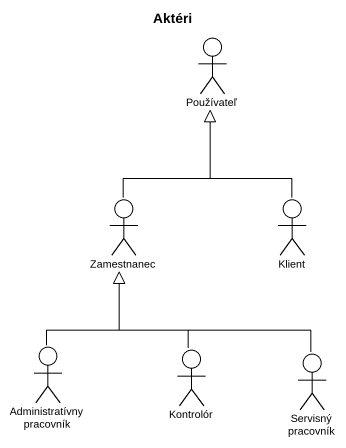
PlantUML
@startuml
title Aktéri
actor Používateľ
actor Zamestnanec
actor Klient
actor "Administratívny pracovník" as Administratívny_pracovník
actor Kontrolór
actor "Servisný pracovník" as Servisný_pracovník
Zamestnanec -up-|> Používateľ
Klient -up-|> Používateľ
Administratívny_pracovník -up-|> Zamestnanec
Kontrolór -up-|> Zamestnanec
Servisný_pracovník -up-|> Zamestnanec
@enduml
